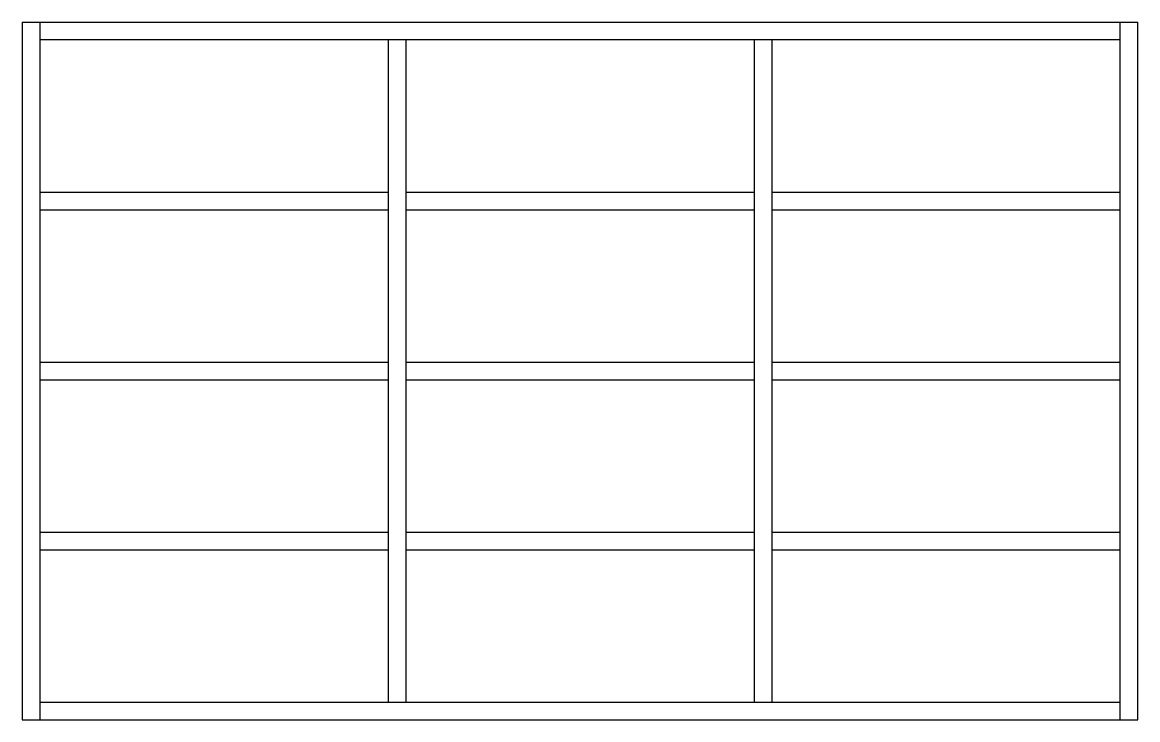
# Model space of a CAD drawing. Extents: x 0 to 48, y 54 to 84.
import ezdxf

# ---------------------------------------------------------------- set-up
doc = ezdxf.new("R2010")
doc.units = 0
doc.header["$LTSCALE"] = 3
doc.layers.get('0').update_dxf_attribs({"linetype": 'CONTINUOUS'})

msp = doc.modelspace()

# ---------------------------------------------------------------- linework, layer by layer
at = {"color": 0}
for p, q in [((0, 84), (0, 54)), ((0, 84), (48, 84)), ((0.75, 84), (0.75, 54)), ((47.25, 54), (47.25, 84)), ((48, 54), (48, 84)), ((47.25, 83.25), (0.75, 83.25)), ((15.75, 83.25), (15.75, 54.75)), ((16.5, 83.25), (16.5, 54.75)), ((31.5, 83.25), (31.5, 54.75)), ((32.25, 83.25), (32.25, 54.75)), ((0.75, 76.6875), (15.75, 76.6875)), ((16.5, 76.6875), (31.5, 76.6875)), ((32.25, 76.6875), (47.25, 76.6875)), ((0.75, 75.9375), (15.75, 75.9375)), ((16.5, 75.9375), (31.5, 75.9375)), ((32.25, 75.9375), (47.25, 75.9375)), ((0.75, 69.375), (15.75, 69.375)), ((16.5, 69.375), (31.5, 69.375)), ((32.25, 69.375), (47.25, 69.375)), ((0.75, 68.625), (15.75, 68.625)), ((16.5, 68.625), (31.5, 68.625)), ((32.25, 68.625), (47.25, 68.625)), ((0.75, 62.0625), (15.75, 62.0625)), ((16.5, 62.0625), (31.5, 62.0625)), ((32.25, 62.0625), (47.25, 62.0625)), ((0.75, 61.3125), (15.75, 61.3125)), ((16.5, 61.3125), (31.5, 61.3125)), ((32.25, 61.3125), (47.25, 61.3125)), ((0.75, 54.75), (47.25, 54.75)), ((0, 54), (48, 54))]:
    msp.add_line(p, q, dxfattribs=at)

doc.saveas('drawing.dxf')
